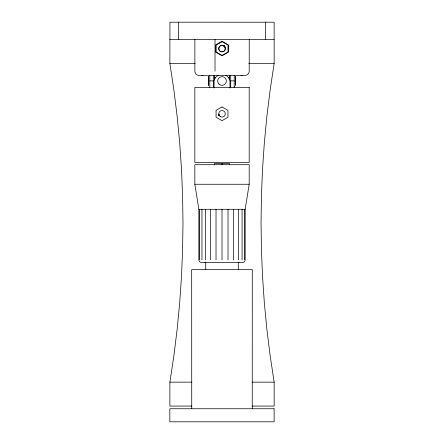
<?xml version="1.0" encoding="UTF-8"?>
<svg xmlns="http://www.w3.org/2000/svg" width="444" height="444" viewBox="0 0 444 444"><rect width="100%" height="100%" fill="white"/><g stroke="black" fill="none" stroke-linecap="round" stroke-linejoin="round"><path stroke-width="0.67" d="M214.069 88.012L214.069 81.091L214.596 79.31A8.07 8.07 0 0 1 218.387 75.275M214.408 77.861L214.408 76.568L214.408 79.842M229.626 79.842L229.626 76.568L229.626 77.861M229.964 88.012L229.964 81.091L229.437 79.31A8.07 8.07 0 0 0 225.646 75.275M230.714 86.691L230.714 87.557L230.714 75.341M234.227 86.691L234.227 87.557L234.227 75.164M252.242 408.752L252.286 269.597L191.68 269.597L191.73 408.752M191.897 406.071L169.88 406.071L169.88 382.151L173.876 355.783L177.15 329.309L179.698 302.764L181.518 276.151L182.612 249.5L182.978 222.833L182.612 196.165L181.518 169.514L179.698 142.907L177.15 116.356L173.876 89.888L169.88 63.514L169.935 22.206L274.131 22.2L274.131 39.594M169.88 39.599L274.153 39.599L274.153 63.514L270.157 89.888L266.883 116.356L264.335 142.907L262.515 169.514L261.422 196.165L261.055 222.833L261.422 249.5L262.515 276.151L264.335 302.764L266.883 329.309L270.157 355.783L274.153 382.151L274.153 406.071L252.137 406.071M245.171 259.929L245.171 209.291L249.195 184.26L249.195 164.691L194.838 164.691L194.838 184.26L198.862 209.291L198.862 259.929M245.082 260.6C244.466 262.909 241.625 262.654 239.793 262.537M220.413 45.704L221.201 45.382M201.898 75.491L203.03 75.341M213.62 75.491L214.741 75.341M169.88 63.514L195.271 63.514M248.762 63.514L274.153 63.514M214.408 77.722L215.79 77.722M228.244 77.722L229.626 77.722M209.807 80.875L213.32 80.875M230.714 80.875L234.227 80.875M194.838 184.26L249.195 184.26M198.862 209.291L245.171 209.291M204.24 262.537C202.409 262.654 199.567 262.909 198.951 260.6M204.445 262.537L239.588 262.537M169.88 382.151L191.897 382.151M252.137 382.151L274.153 382.151M241.059 75.341L242.196 75.491M229.348 75.341L230.475 75.491M222.888 45.382L224.353 46.226A3.247 3.219 90 0 1 224.869 46.898L224.353 46.226A3.302 3.275 90 0 0 222.888 45.382A3.302 3.275 -90 0 1 224.353 46.226A3.247 3.219 -90 0 1 224.869 46.898M218.864 114.646L219.192 115.434A3.247 3.219 90 0 1 218.864 114.646A3.247 3.219 -90 0 0 219.192 115.434M265.534 22.2L265.534 39.594M249.223 39.599L249.223 71.14C249.239 73.482 247.169 75.508 244.838 75.491L199.251 75.491C196.92 75.508 194.855 73.482 194.866 71.14L194.866 39.599M244.383 209.291L244.383 259.929M242.069 209.291L242.069 259.929M238.389 209.291L238.389 259.929M238.295 262.032L238.295 269.636M233.594 209.291L233.594 259.929M229.626 164.913L229.626 163.575L214.408 163.575L214.408 164.913M228.011 209.291L228.011 259.929M222.017 163.575L222.017 164.913M222.017 209.291L222.017 259.929M216.023 209.291L216.023 259.929M215.013 39.599L215.013 71.14M213.32 75.341L213.32 87.557M210.439 209.291L210.439 259.929M209.807 75.164L209.807 87.557M205.739 262.032L205.739 269.636M205.644 209.291L205.644 259.929M201.965 209.291L201.965 259.929M199.65 209.291L199.65 259.929M178.56 22.2L178.56 39.599M220.363 45.61A3.369 3.369 0 0 1 221.173 45.271M222.916 45.271A3.369 3.369 0 0 1 224.964 46.842M221.201 51.682A3.263 3.263 0 0 1 219.547 46.431A3.263 3.263 0 0 1 225.003 47.153A3.263 3.263 0 0 1 222.044 51.793M208.669 76.568L208.669 85.398L208.669 76.568M235.364 85.248L235.364 76.568L235.364 85.248M222.044 41.248L215.74 44.888L215.74 52.17L222.044 55.811L228.355 52.17L228.355 44.888L222.044 41.248M222.044 41.664L216.1 45.094L216.1 51.965L222.044 55.4L227.994 51.965L227.994 45.094L222.044 41.664M222.017 106.937L216.067 110.367L216.067 117.238L222.017 120.674L227.966 117.238L227.966 110.367L222.017 106.937M249.195 87.407L194.838 87.407L194.838 162.487L249.195 162.487L249.195 87.407M274.12 408.752L169.847 408.752L169.847 421.8L274.12 421.8L274.12 408.752M218.759 114.657A3.352 3.324 -90 0 0 219.097 115.468A3.369 3.369 0 0 1 218.759 114.657M220.402 51.465A3.263 3.263 0 0 0 225.291 48.64A3.263 3.263 0 0 0 220.402 45.815A3.263 3.263 0 0 0 220.402 51.465M220.385 116.628A3.263 3.263 0 0 0 225.28 113.803A3.263 3.263 0 0 0 220.385 110.978A3.263 3.263 0 0 0 220.385 116.628M218.942 84.06A4.351 4.351 0 0 0 226.218 82.112A4.351 4.351 0 0 0 220.89 76.784A4.351 4.351 0 0 0 218.942 84.06"/></g></svg>
